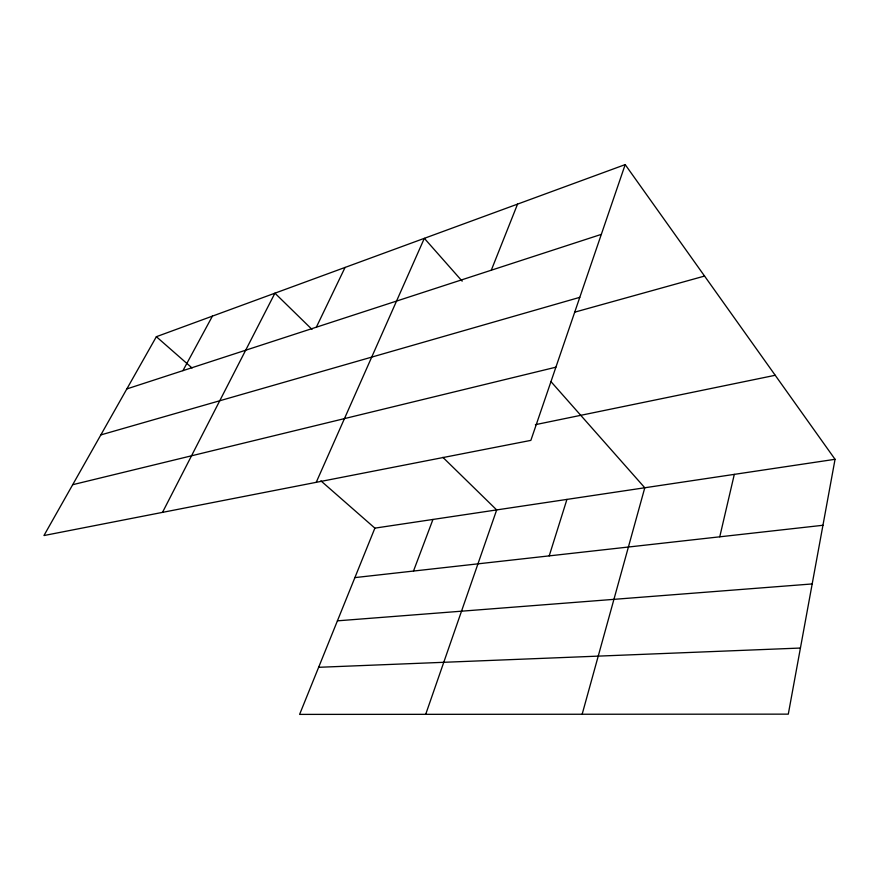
<?xml version="1.0" encoding="UTF-8"?>
<svg xmlns="http://www.w3.org/2000/svg" width="879" height="879" viewBox="0 0 879 879"><rect width="100%" height="100%" fill="white"/><g stroke="black" fill="none" stroke-linecap="round" stroke-linejoin="round"><path stroke-width="1.32" d="M835.05 459.299L788.298 714.144L299.607 714.396L374.883 528.136L835.05 459.299L625.189 164.604L156.363 336.701L43.95 535.542L530.861 440.379L625.189 164.604M719.758 536.816L734.306 474.374M582.151 714.253L644.79 487.768L551.034 381.695M549.21 555.88L566.933 499.415M425.7 714.33L496.679 509.919L442.862 457.322M413.493 571.053L432.951 519.456M491.295 270.216L517.555 204.115M316.22 482.329L424.337 238.33L462.178 281.159M316.341 327.197L345.073 267.425M162.505 512.369L274.929 293.179L311.979 329.394M182.931 370.652L212.421 316.121M126.84 388.925L601.324 234.374M100.832 434.918L579.788 297.344M575.053 312.067L704.551 276.061M72.693 484.703L555.891 367.191M535.388 424.667L775.212 375.278M354.896 577.602L822.953 525.279M337.415 620.838L812.185 583.942M318.637 667.304L800.428 648.043M156.363 336.701L192.051 367.971M320.912 480.857L374.883 528.136"/></g></svg>
